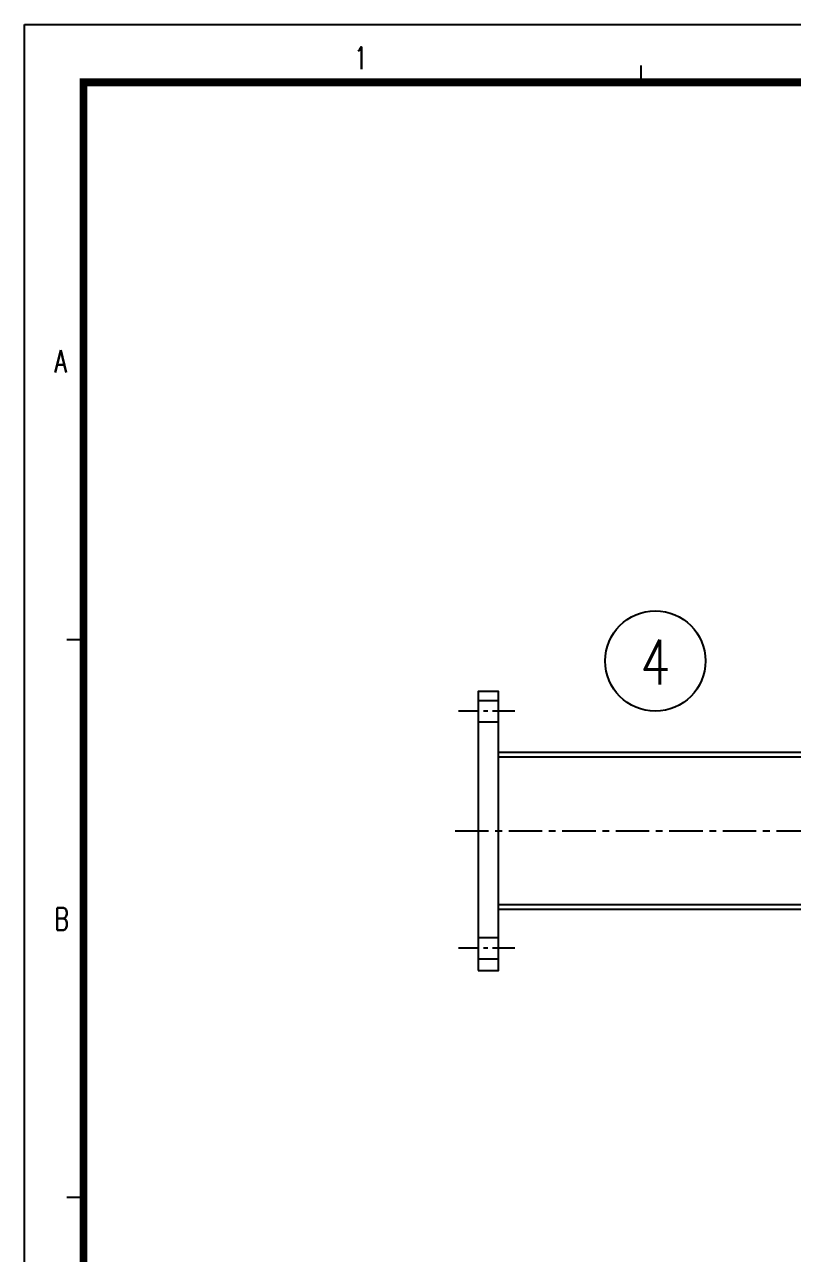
# Model space of a CAD drawing. Extents: x 0 to 36769, y -42 to 11490.
# Drawn here: x 16428 to 17804, y 9280 to 11484 of the extents above; entities that cross this region are included whole.
import ezdxf
from ezdxf.enums import TextEntityAlignment as Align

# ---------------------------------------------------------------- set-up
doc = ezdxf.new("R2010")
doc.units = 0
doc.header["$LTSCALE"] = 160
doc.header["$MEASUREMENT"] = 0
doc.linetypes.add('CENTER', pattern=[2, 1.25, -0.25, 0.25, -0.25])
doc.layers.get('0').update_dxf_attribs({"linetype": 'CONTINUOUS'})
for name, color, linetype in [('EQI', 3, 'CONTINUOUS'), ('P-1', 6, 'CONTINUOUS'), ('T-F', 7, 'CONTINUOUS'), ('T-N', 4, 'CONTINUOUS'), ('TEXT', 7, 'CONTINUOUS'), ('ZL', 5, 'CONTINUOUS'), ('機器', 3, 'CONTINUOUS')]:
    doc.layers.add(name, color=color, linetype=linetype)
doc.styles.add('NMS2', font='romans.shx', dxfattribs={"width": 0.7})
doc.styles.add('ROMANSEXTFONT', font='romans.shx', dxfattribs={"width": 0.8, "bigfont": 'extfont.shx'})

msp = doc.modelspace()

# ---------------------------------------------------------------- linework, layer by layer
at = {"layer": 'EQI', "color": 1, "linetype": 'CENTER', "ltscale": 0.3}
msp.add_line((17199.72043, 10037.70635), (18444.79245, 10037.70635), dxfattribs=at)
at = {"layer": 'P-1', "color": 4, "linetype": 'ByBlock'}
for p, q in [((17241.23669, 10271.70634), (17277.23669, 10271.70634)), ((17241.23669, 10233.70634), (17277.23669, 10233.70634)), ((17241.23669, 9846.70636), (17277.23669, 9846.70636)), ((17241.23669, 9808.70636), (17277.23669, 9808.70636))]:
    msp.add_line(p, q, dxfattribs=at)
at = {"layer": 'P-1', "linetype": 'ByBlock'}
msp.add_lwpolyline([(17241.23669, 9787.70636), (17277.23669, 9787.70636), (17277.23669, 10287.70634), (17241.23669, 10287.70634)], close=True, dxfattribs=at)
at = {"layer": 'T-F'}
for p, q in [((17533.20113, 11380.23779), (17533.20113, 11410.23779)), ((16533.20113, 10380.23779), (16503.20113, 10380.23779)), ((16533.20113, 9380.23779), (16503.20113, 9380.23779))]:
    msp.add_line(p, q, dxfattribs=at)
at = {"layer": 'T-F', "const_width": 14}
msp.add_lwpolyline([(16533.20113, 11380.23779), (32433.20113, 11380.23779), (32433.20113, 170.23779), (16533.20113, 170.23779)], close=True, dxfattribs=at)
at = {"layer": 'TEXT', "color": 7}
msp.add_circle((17558.64739, 10342.60512), 90, dxfattribs=at)
at = {"layer": 'ZL'}
msp.add_lwpolyline([(16427.60224, 11483.72736), (32525.18276, 11483.72736), (32525.18276, -29.88022), (16427.60224, -29.88022)], close=True, dxfattribs=at)
at = {"layer": '機器', "color": 7, "linetype": 'CENTER', "ltscale": 0.2}
for p, q in [((17306.56086, 10252.70635), (17205.47548, 10252.70635)), ((17306.56086, 9827.70635), (17205.47548, 9827.70635))]:
    msp.add_line(p, q, dxfattribs=at)
at = {"layer": '機器', "color": 7, "linetype": 'CENTER'}
for p, q in [((17241.99916, 10252.70635), (17223.32307, 10252.70635)), ((17241.99916, 9827.70635), (17223.32307, 9827.70635))]:
    msp.add_line(p, q, dxfattribs=at)
at = {"layer": '機器'}
for p, q in [((18287.86791, 10178.70635), (17277.23669, 10178.70635)), ((18230.77513, 10170.30635), (17277.23669, 10170.30635)), ((18230.77513, 9905.10635), (17277.23669, 9905.10635)), ((18287.86791, 9896.70635), (17277.23669, 9896.70635))]:
    msp.add_line(p, q, dxfattribs=at)

# ---------------------------------------------------------------- texts
at = {"color": 2, "style": 'ROMANSEXTFONT', "width": 0.8}
msp.add_text('4', height=80, dxfattribs=at).set_placement((17558.74758, 10340.53385), align=Align.MIDDLE)
at = {"layer": 'T-N', "color": 4, "style": 'NMS2', "width": 0.7}
for s, p in [('1', (17018.43055, 11403.79223)), ('A', (16481.52785, 10860.04774)), ('B', (16481.52785, 9860.04774))]:
    msp.add_text(s, height=40, dxfattribs=at).set_placement(p)

doc.saveas('drawing.dxf')
